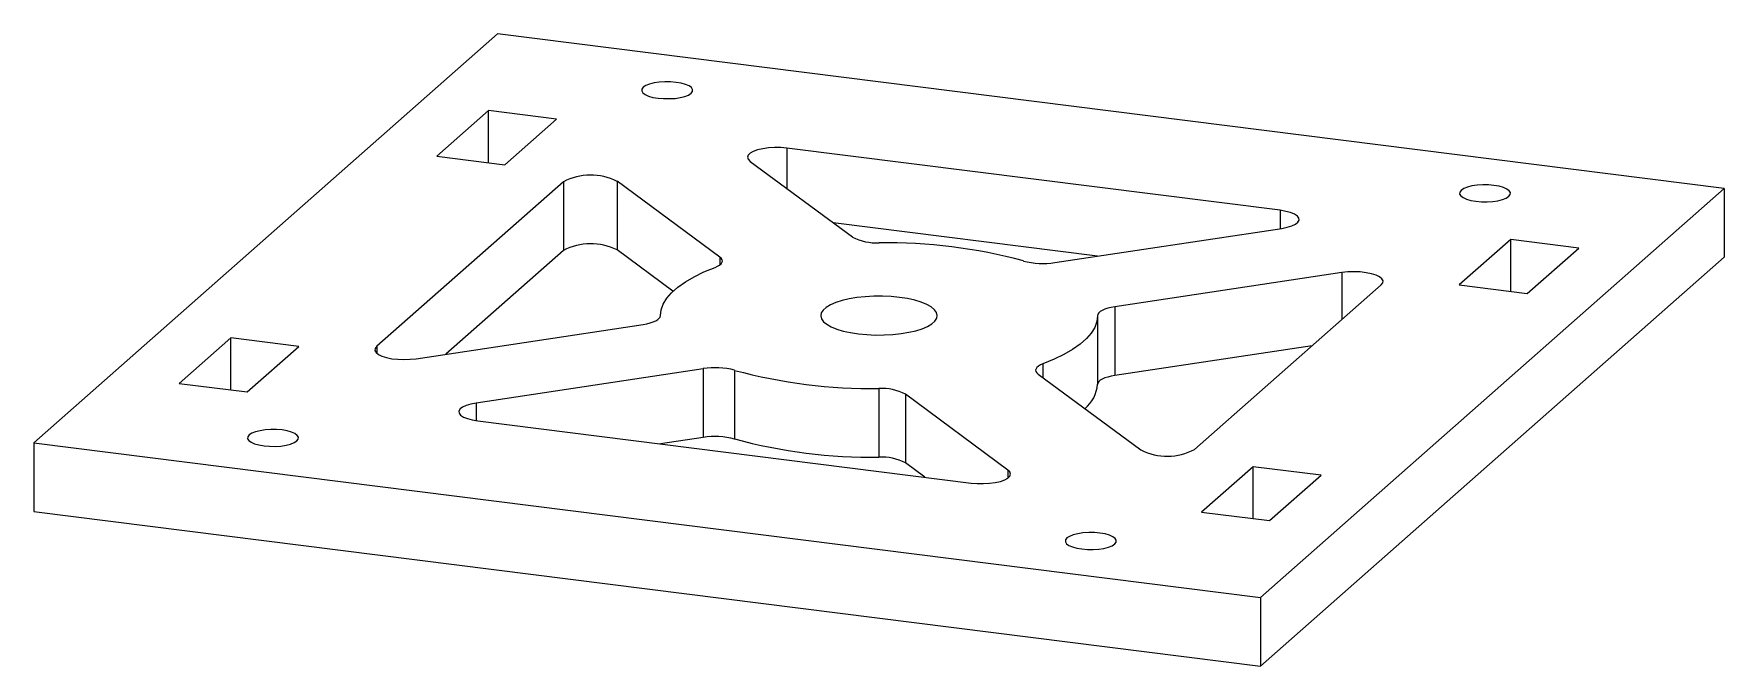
# Paper-space layout '_Dimetric' of a CAD drawing. Header units: centimetres. Extents: x -5.8 to 5.8, y -1.9 to 2.4.
import ezdxf

# ---------------------------------------------------------------- set-up
doc = ezdxf.new("R2010")
doc.units = ezdxf.units.CM

psp = doc.layouts.new('_Dimetric')

# ---------------------------------------------------------------- linework, layer by layer
at = {"color": 7, "linetype": 'Continuous', "lineweight": 25}
for p, q in [((-2.618, 2.405), (-5.8, -0.401)), ((5.8, 1.344), (-2.618, 2.405)), ((-2.681, 1.878), (-3.035, 1.566)), ((-2.213, 1.819), (-2.681, 1.878)), ((-2.681, 1.522), (-2.681, 1.878)), ((-2.567, 1.507), (-2.213, 1.819)), ((-3.035, 1.566), (-2.567, 1.507)), ((-0.885, 1.53), (-0.182, 1.011)), ((2.754, 1.194), (-0.632, 1.62)), ((-0.632, 1.62), (-0.632, 1.344)), ((-1.093, 0.873), (-1.797, 1.393)), ((-1.797, 1.393), (-1.797, 0.922)), ((-2.166, 1.389), (-3.446, 0.261)), ((-2.166, 1.389), (-2.166, 0.918)), ((2.618, -1.462), (5.8, 1.344)), ((5.8, 1.344), (5.8, 0.873)), ((2.754, 1.194), (2.754, 1.069)), ((1.5, 0.88), (-0.314, 1.109)), ((1.206, 0.836), (2.765, 1.07)), ((4.335, 0.994), (3.981, 0.683)), ((4.802, 0.935), (4.335, 0.994)), ((4.335, 0.638), (4.335, 0.994)), ((4.449, 0.624), (4.802, 0.935)), ((-2.166, 0.918), (-2.972, 0.207)), ((-1.414, 0.639), (-1.797, 0.922)), ((-1.093, 0.873), (-1.093, 0.819)), ((2.618, -1.933), (5.8, 0.873)), ((3.177, 0.767), (1.618, 0.532)), ((3.177, 0.767), (3.177, 0.445)), ((2.166, -0.447), (3.446, 0.682)), ((3.981, 0.683), (4.449, 0.624)), ((1.5, 0.471), (1.5, 0)), ((1.618, 0.532), (1.618, 0.061)), ((-3.177, 0.176), (-1.618, 0.411)), ((-4.449, 0.319), (-4.802, 0.007)), ((-3.981, 0.26), (-4.449, 0.319)), ((-4.449, -0.037), (-4.449, 0.319)), ((-4.335, -0.052), (-3.981, 0.26)), ((-3.446, 0.261), (-3.446, 0.213)), ((2.972, 0.264), (1.618, 0.061)), ((1.125, 0.141), (1.125, 0.046)), ((-4.802, 0.007), (-4.335, -0.052)), ((-1.206, 0.107), (-2.765, -0.128)), ((-1.206, 0.107), (-1.206, -0.364)), ((-0.992, 0.096), (-0.992, -0.375)), ((1.093, 0.069), (1.797, -0.45)), ((-0.001, -0.029), (-0.001, -0.5)), ((0.885, -0.588), (0.182, -0.068)), ((0.182, -0.068), (0.182, -0.539)), ((-2.765, -0.128), (-2.765, -0.249)), ((-2.754, -0.251), (0.632, -0.677)), ((-5.8, -0.401), (2.618, -1.462)), ((-5.8, -0.401), (-5.8, -0.873)), ((-1.206, -0.364), (-1.5, -0.409)), ((0.314, -0.637), (0.182, -0.539)), ((2.567, -0.565), (2.213, -0.876)), ((3.035, -0.624), (2.567, -0.565)), ((2.567, -0.921), (2.567, -0.565)), ((0.885, -0.588), (0.885, -0.642)), ((2.681, -0.935), (3.035, -0.624)), ((-5.8, -0.873), (2.618, -1.933)), ((2.213, -0.876), (2.681, -0.935)), ((2.618, -1.462), (2.618, -1.933))]:
    psp.add_line(p, q, dxfattribs=at)
at = {"color": 7, "linetype": 'Continuous', "lineweight": 25, "flags": 128}
for points in [[(-1.516, 1.963), (-1.478, 1.96), (-1.439, 1.96), (-1.4, 1.962), (-1.364, 1.967), (-1.333, 1.975), (-1.308, 1.985), (-1.29, 1.997), (-1.281, 2.01), (-1.28, 2.023), (-1.287, 2.036), (-1.303, 2.047), (-1.327, 2.058), (-1.357, 2.066), (-1.392, 2.072), (-1.43, 2.075), (-1.469, 2.076), (-1.508, 2.073), (-1.543, 2.068), (-1.575, 2.06), (-1.6, 2.05), (-1.618, 2.038), (-1.627, 2.026), (-1.628, 2.013), (-1.62, 2), (-1.604, 1.988), (-1.581, 1.977), (-1.551, 1.969), (-1.516, 1.963)], [(-0.632, 1.62), (-0.674, 1.624), (-0.717, 1.624), (-0.759, 1.622), (-0.798, 1.616), (-0.834, 1.608), (-0.863, 1.598), (-0.885, 1.586), (-0.898, 1.572), (-0.903, 1.558), (-0.899, 1.544), (-0.885, 1.53)], [(4.097, 1.256), (4.135, 1.253), (4.174, 1.252), (4.212, 1.255), (4.248, 1.26), (4.279, 1.268), (4.304, 1.278), (4.322, 1.29), (4.332, 1.303), (4.333, 1.316), (4.325, 1.328), (4.309, 1.34), (4.285, 1.351), (4.255, 1.359), (4.22, 1.365), (4.182, 1.368), (4.143, 1.369), (4.105, 1.366), (4.069, 1.361), (4.038, 1.353), (4.013, 1.343), (3.995, 1.331), (3.985, 1.318), (3.984, 1.305), (3.992, 1.293), (4.008, 1.281), (4.032, 1.27), (4.062, 1.262), (4.097, 1.256)], [(2.765, 1.07), (2.802, 1.078), (2.834, 1.087), (2.858, 1.099), (2.875, 1.112), (2.883, 1.126), (2.881, 1.14), (2.871, 1.154), (2.852, 1.167), (2.825, 1.178), (2.792, 1.187), (2.754, 1.194)], [(-1.125, 0.802), (-1.108, 0.81), (-1.094, 0.818), (-1.084, 0.827), (-1.078, 0.836), (-1.075, 0.846), (-1.077, 0.855), (-1.083, 0.865), (-1.093, 0.873)], [(-1.5, 0.472), (-1.495, 0.512), (-1.481, 0.551), (-1.457, 0.591), (-1.423, 0.629), (-1.381, 0.667), (-1.329, 0.703), (-1.269, 0.738), (-1.201, 0.771), (-1.125, 0.802)], [(3.446, 0.682), (3.457, 0.696), (3.459, 0.71), (3.451, 0.724), (3.435, 0.737), (3.411, 0.749), (3.38, 0.759), (3.343, 0.766), (3.302, 0.771), (3.26, 0.772), (3.217, 0.771), (3.177, 0.767)], [(-0.141, 0.347), (-0.084, 0.341), (-0.025, 0.338), (0.035, 0.339), (0.094, 0.342), (0.151, 0.348), (0.204, 0.357), (0.253, 0.368), (0.297, 0.382), (0.333, 0.398), (0.363, 0.415), (0.384, 0.434), (0.396, 0.453), (0.4, 0.473), (0.395, 0.493), (0.381, 0.512), (0.358, 0.531), (0.328, 0.548), (0.29, 0.563), (0.245, 0.577), (0.196, 0.588), (0.141, 0.596), (0.084, 0.602), (0.025, 0.604), (-0.035, 0.604), (-0.094, 0.601), (-0.151, 0.595), (-0.204, 0.586), (-0.253, 0.575), (-0.297, 0.561), (-0.333, 0.545), (-0.363, 0.528), (-0.384, 0.509), (-0.396, 0.49), (-0.4, 0.47), (-0.395, 0.45), (-0.381, 0.43), (-0.358, 0.412), (-0.328, 0.395), (-0.29, 0.379), (-0.245, 0.366), (-0.196, 0.355), (-0.141, 0.347)], [(-1.618, 0.411), (-1.593, 0.415), (-1.57, 0.421), (-1.549, 0.428), (-1.532, 0.435), (-1.518, 0.444), (-1.508, 0.453), (-1.502, 0.462), (-1.5, 0.472)], [(1.5, 0.471), (1.495, 0.431), (1.481, 0.391), (1.457, 0.352), (1.423, 0.314), (1.381, 0.276), (1.329, 0.24), (1.269, 0.205), (1.201, 0.172), (1.125, 0.141)], [(1.618, 0.532), (1.593, 0.527), (1.57, 0.522), (1.549, 0.515), (1.532, 0.507), (1.518, 0.499), (1.508, 0.49), (1.502, 0.481), (1.5, 0.471)], [(-3.446, 0.261), (-3.457, 0.247), (-3.459, 0.233), (-3.451, 0.219), (-3.435, 0.205), (-3.411, 0.194), (-3.38, 0.184), (-3.343, 0.176), (-3.302, 0.172), (-3.26, 0.17), (-3.217, 0.172), (-3.177, 0.176)], [(1.125, 0.141), (1.108, 0.133), (1.094, 0.125), (1.084, 0.116), (1.078, 0.107), (1.075, 0.097), (1.077, 0.088), (1.083, 0.078), (1.093, 0.069)], [(1.618, 0.061), (1.593, 0.056), (1.57, 0.05), (1.549, 0.044), (1.532, 0.036), (1.518, 0.028), (1.508, 0.019), (1.502, 0.009), (1.5, 0)], [(-2.765, -0.128), (-2.802, -0.135), (-2.834, -0.144), (-2.858, -0.156), (-2.875, -0.169), (-2.883, -0.183), (-2.881, -0.198), (-2.871, -0.211), (-2.852, -0.224), (-2.825, -0.235), (-2.792, -0.244), (-2.754, -0.251)], [(-4.22, -0.422), (-4.182, -0.425), (-4.143, -0.426), (-4.105, -0.423), (-4.069, -0.418), (-4.038, -0.41), (-4.013, -0.4), (-3.995, -0.388), (-3.985, -0.376), (-3.984, -0.363), (-3.992, -0.35), (-4.008, -0.338), (-4.032, -0.327), (-4.062, -0.319), (-4.097, -0.313), (-4.135, -0.31), (-4.174, -0.31), (-4.212, -0.312), (-4.248, -0.318), (-4.279, -0.325), (-4.304, -0.335), (-4.322, -0.347), (-4.332, -0.36), (-4.333, -0.373), (-4.325, -0.386), (-4.309, -0.397), (-4.285, -0.408), (-4.255, -0.416), (-4.22, -0.422)], [(0.632, -0.677), (0.674, -0.681), (0.717, -0.681), (0.759, -0.679), (0.798, -0.674), (0.834, -0.666), (0.863, -0.655), (0.885, -0.643), (0.898, -0.629), (0.903, -0.615), (0.899, -0.601), (0.885, -0.588)], [(1.392, -1.129), (1.43, -1.133), (1.469, -1.133), (1.508, -1.13), (1.543, -1.125), (1.575, -1.117), (1.6, -1.107), (1.618, -1.095), (1.627, -1.083), (1.628, -1.07), (1.62, -1.057), (1.604, -1.045), (1.581, -1.035), (1.551, -1.026), (1.516, -1.02), (1.478, -1.017), (1.439, -1.017), (1.4, -1.019), (1.364, -1.025), (1.333, -1.033), (1.308, -1.043), (1.29, -1.054), (1.281, -1.067), (1.28, -1.08), (1.287, -1.093), (1.303, -1.105), (1.327, -1.115), (1.357, -1.123), (1.392, -1.129)]]:
    psp.add_lwpolyline(points, dxfattribs=at)
at = {"color": 7, "linetype": 'Continuous', "lineweight": 25}
for centre, radius, start, end in [((-1.978, 1.036), 0.4, 63.1312, 118.066), ((-1.978, 0.565), 0.4, 63.1312, 118.066), ((-0.021, 1.316), 0.345, 242.1797, 273.5158), ((0.048, -2.646), 3.618, 74.8833, 90.7552), ((1.125, 1.363), 0.534, 255.5238, 278.7404), ((-1.125, -0.42), 0.534, 75.5238, 98.7404), ((-0.048, 3.589), 3.618, 254.8833, 270.7552), ((0.021, -0.373), 0.345, 62.1797, 93.5158), ((1.253, 0.022), 0.248, 310.3236, 354.968), ((-1.125, -0.892), 0.534, 75.5238, 98.7404), ((-0.048, 3.118), 3.618, 254.8833, 270.7552), ((1.978, -0.093), 0.4, 243.1312, 298.066), ((0.021, -0.844), 0.345, 62.1797, 93.5158)]:
    psp.add_arc(centre, radius, start, end, dxfattribs=at)

doc.saveas('drawing.dxf')
